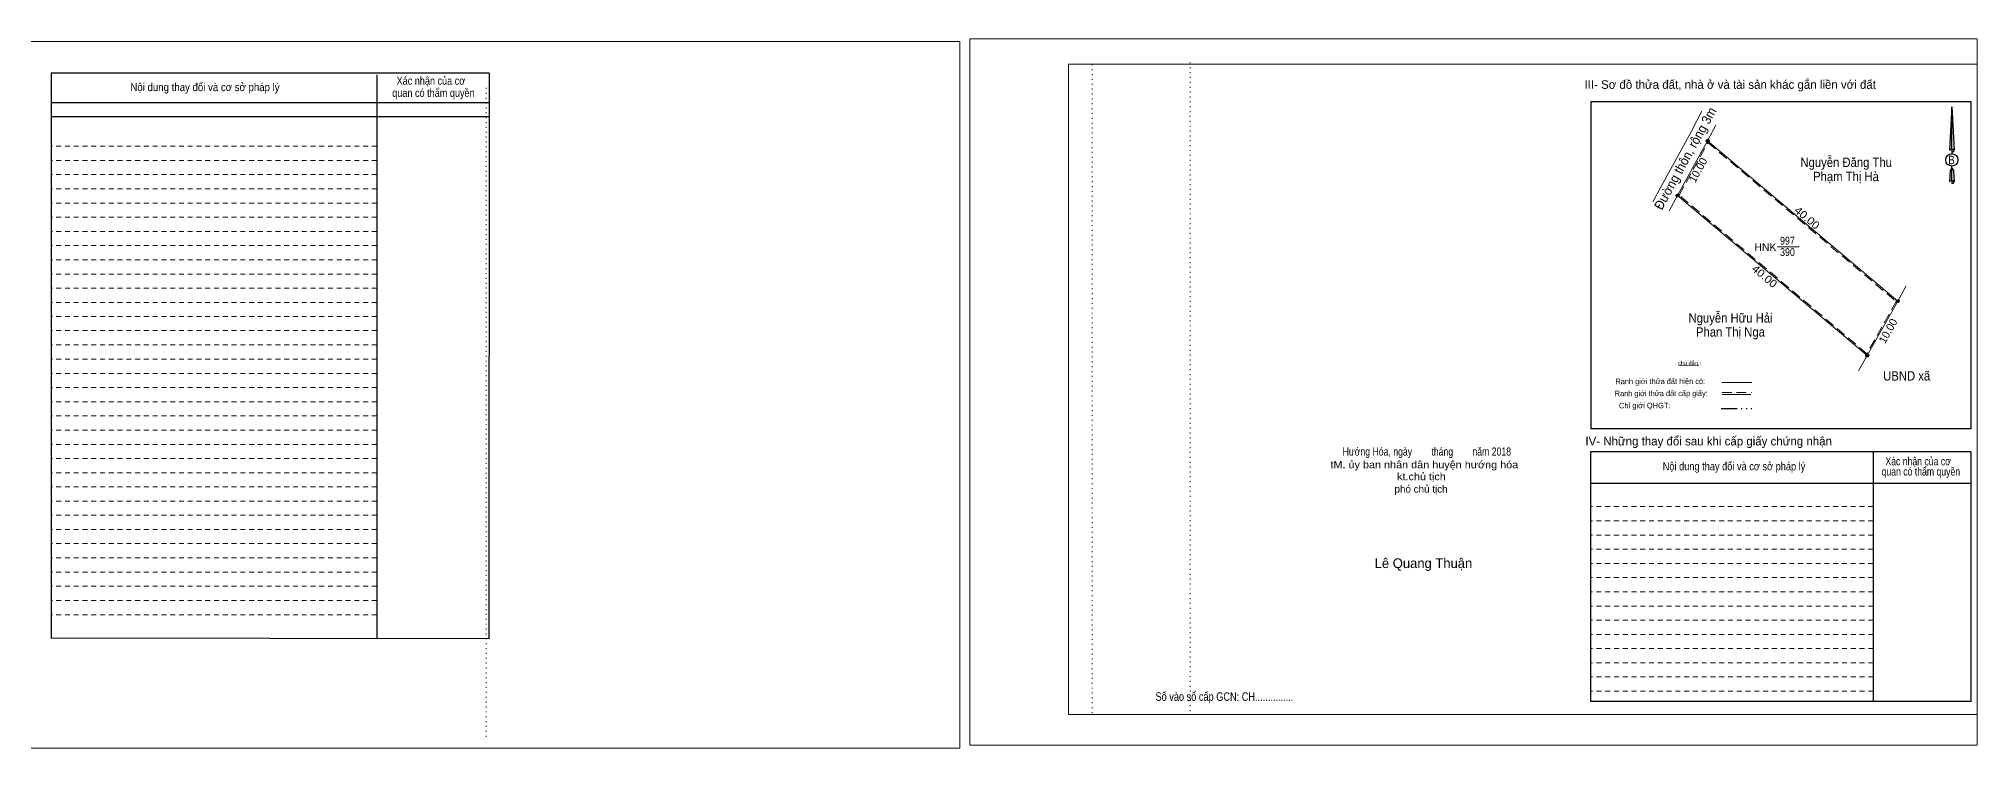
# Model space of a CAD drawing. Header units: metres. Extents: x 547566 to 548307, y 1837652 to 1837972.
# Drawn here: x 547996.2 to 548306.6, y 1837843.1 to 1837956.7 of the extents above; entities that cross this region are included whole.
import ezdxf
from ezdxf.enums import TextEntityAlignment as Align

# ---------------------------------------------------------------- set-up
doc = ezdxf.new("R2010")
doc.units = ezdxf.units.M
doc.header["$LTSCALE"] = 0.52
for name, pattern in [('DASH_DOUBLE_DOT', [9.2, 5, -1.2, 0.3, -1.2, 0.3, -1.2]), ('DOTTED', [1.5, 0.3, -1.2]), ('MEDIUM_DASHED', [4.5, 3, -1.5]), ('SHORT_DASHED', [2.7, 1.5, -1.2])]:
    doc.linetypes.add(name, pattern=pattern)
for name, color, linetype, lineweight in [('1', 7, 'Continuous', 13), ('10', 7, 'Continuous', 13), ('11', 7, 'Continuous', 25), ('18', 7, 'Continuous', 25), ('27', 7, 'Continuous', 13), ('28', 7, 'SHORT_DASHED', 13), ('3', 7, 'Continuous', 13), ('5', 7, 'DASH_DOUBLE_DOT', 25), ('55', 7, 'Continuous', 13), ('63', 7, 'Continuous', 13), ('7', 7, 'Continuous', 13)]:
    doc.layers.add(name, color=color, linetype=linetype, lineweight=lineweight)
doc.layers.add('36', color=7, linetype='Continuous')

msp = doc.modelspace()

# ---------------------------------------------------------------- hatches: boundary and pattern name
at = {"layer": '11'}
for points in [[(548263.6351, 1837940.34, 1), (548263.1649, 1837940.34, 1)], [(548263.6351, 1837940.34, 1), (548263.1649, 1837940.34, 1)], [(548258.8151, 1837931.58, 1), (548258.3449, 1837931.58, 1)], [(548294.0751, 1837914.65, 1), (548293.6049, 1837914.65, 1)], [(548289.1851, 1837905.93, 1), (548288.7149, 1837905.93, 1)]]:
    msp.add_hatch(color=256, dxfattribs=at).paths.add_polyline_path(points)

# ---------------------------------------------------------------- linework, layer by layer
at = {"layer": '1'}
msp.add_lwpolyline([(548263.4, 1837940.34), (548293.84, 1837914.65), (548288.95, 1837905.93), (548258.58, 1837931.58)], close=True, dxfattribs=at)
at = {"layer": '10'}
msp.add_line((548254.61, 1837930.58), (548255.95, 1837933.02), dxfattribs=at)
msp.add_lwpolyline([(548255.95, 1837933.02), (548260.77, 1837941.79), (548262.48, 1837945.07)], dxfattribs=at)
at = {"layer": '10', "linetype": 'MEDIUM_DASHED'}
msp.add_lwpolyline([(548263.46, 1837940.03), (548293.58, 1837914.6), (548288.89, 1837906.24), (548258.83, 1837931.63)], close=True, dxfattribs=at)
at = {"layer": '11'}
for centre in [(548263.4, 1837940.34), (548263.4, 1837940.34), (548258.58, 1837931.58), (548293.84, 1837914.65), (548288.95, 1837905.93)]:
    msp.add_circle(centre, 0.2351, dxfattribs=at)
at = {"layer": '18'}
for p, q in [((548302.48, 1837945.76), (548302.85, 1837938.82)), ((548302.48, 1837945.76), (548302.85, 1837938.82)), ((548302.48, 1837945.76), (548302.85, 1837938.82)), ((548302.18, 1837939.88), (548302.14, 1837938.83)), ((548302.48, 1837939.02), (548302.48, 1837938.77)), ((548302.48, 1837938.77), (548302.48, 1837938.58)), ((548302.48, 1837938.58), (548302.48, 1837938.3)), ((548302.48, 1837938.58), (548302.48, 1837938.3)), ((548302.48, 1837938.58), (548302.48, 1837938.3)), ((548302.48, 1837935.96), (548302.48, 1837936.26)), ((548302.48, 1837935.96), (548302.48, 1837936.26)), ((548302.48, 1837935.96), (548302.48, 1837936.26)), ((548302.85, 1837938.82), (548302.85, 1837938.83)), ((548302.48, 1837935.96), (548302.75, 1837935.58)), ((548302.48, 1837935.96), (548302.75, 1837935.58)), ((548302.48, 1837935.96), (548302.75, 1837935.58)), ((548302.48, 1837933.99), (548302.48, 1837933.73)), ((548302.48, 1837933.73), (548302.48, 1837933.52)), ((548302.75, 1837935.58), (548302.85, 1837933.76)), ((548302.75, 1837935.58), (548302.85, 1837933.76)), ((548302.75, 1837935.58), (548302.85, 1837933.76)), ((548302.85, 1837933.76), (548302.85, 1837933.77))]:
    msp.add_line(p, q, dxfattribs=at)
for points in [[(548302.48, 1837939.02), (548302.48, 1837945.76), (548302.18, 1837939.88)], [(548302.48, 1837933.99), (548302.48, 1837935.96), (548302.25, 1837935.58), (548302.18, 1837934.84), (548302.14, 1837933.77)]]:
    msp.add_lwpolyline(points, dxfattribs=at)
msp.add_ellipse((548302.4954, 1837937.266), major_axis=(0, 0.9887), ratio=0.983453, dxfattribs=at)
for centre, start_param, end_param in [((548302.4958, 1837938.7895), 1.57079633, 3.07445202), ((548302.4958, 1837938.7895), 0.06714063, 1.57079633), ((548302.4958, 1837938.7895), 4.71238898, 6.28318531), ((548302.4958, 1837933.7433), 2.49106941, 3.07427841), ((548302.4958, 1837933.7433), 1.57079633, 2.49106941), ((548302.4958, 1837933.7433), 0.06714063, 1.57079633), ((548302.4958, 1837933.7433), 4.71238898, 6.28318531)]:
    msp.add_ellipse(centre, major_axis=(0.3564, 0), ratio=0.655448, start_param=start_param, end_param=end_param, dxfattribs=at)
at = {"layer": '27'}
for p, q in [((548263.4, 1837940.34), (548264.7, 1837942.84)), ((548258.58, 1837931.58), (548257.22, 1837929.11)), ((548293.84, 1837914.65), (548295.19, 1837917.13)), ((548288.95, 1837905.93), (548287.57, 1837903.47))]:
    msp.add_line(p, q, dxfattribs=at)
at = {"layer": '28', "linetype": 'Continuous', "lineweight": 25}
for p, q in [((548068.31, 1837951.16), (547998.17, 1837951.16)), ((548050.33, 1837950.92), (548050.36, 1837860.65)), ((548068.31, 1837951.16), (548068.25, 1837860.59)), ((548068.31, 1837946.43), (547998.26, 1837946.43)), ((548068.31, 1837946.43), (547998.26, 1837946.43)), ((548068.31, 1837944.15), (547998.26, 1837944.15)), ((548305.61, 1837894.21), (548244.68, 1837894.21)), ((548289.88, 1837890.5), (548289.91, 1837850.51)), ((548305.55, 1837890.5), (548305.53, 1837850.51)), ((548305.53, 1837885.43), (548244.64, 1837885.43)), ((548068.25, 1837860.59), (547998.17, 1837860.69)), ((548305.53, 1837850.51), (548244.64, 1837850.51))]:
    msp.add_line(p, q, dxfattribs=at)
at = {"layer": '28'}
for p, q in [((548050.33, 1837939.48), (547998.17, 1837939.48)), ((548050.33, 1837937.19), (547998.17, 1837937.19)), ((548050.33, 1837934.94), (547998.17, 1837934.94)), ((548050.33, 1837932.63), (547998.17, 1837932.63)), ((548050.33, 1837930.37), (547998.17, 1837930.37)), ((548050.33, 1837928.09), (547998.17, 1837928.09)), ((548050.33, 1837925.82), (547998.17, 1837925.82)), ((548050.33, 1837923.55), (547998.17, 1837923.55)), ((548050.33, 1837921.28), (547998.17, 1837921.28)), ((548050.33, 1837919), (547998.17, 1837919)), ((548050.33, 1837916.74), (547998.17, 1837916.74)), ((548050.33, 1837914.45), (547998.17, 1837914.45)), ((548050.33, 1837912.2), (547998.17, 1837912.2)), ((548050.33, 1837909.93), (547998.17, 1837909.93)), ((548050.33, 1837907.64), (547998.17, 1837907.64)), ((548050.33, 1837905.39), (547998.17, 1837905.39)), ((548050.33, 1837903.09), (547998.17, 1837903.09)), ((548050.33, 1837900.82), (547998.17, 1837900.82)), ((548050.33, 1837898.54), (547998.17, 1837898.54)), ((548050.33, 1837896.27), (547998.17, 1837896.27)), ((548050.33, 1837893.99), (547998.17, 1837893.99)), ((548050.33, 1837891.72), (547998.17, 1837891.72)), ((548050.33, 1837889.45), (547998.17, 1837889.45)), ((548050.33, 1837887.17), (547998.17, 1837887.17)), ((548050.33, 1837884.92), (547998.17, 1837884.92)), ((548050.33, 1837882.62), (547998.17, 1837882.62)), ((548050.33, 1837880.38), (547998.17, 1837880.38)), ((548289.9, 1837881.75), (548244.64, 1837881.75)), ((548050.33, 1837878.08), (547998.17, 1837878.08)), ((548289.9, 1837879.47), (548244.64, 1837879.47)), ((548289.9, 1837877.19), (548244.64, 1837877.19)), ((548050.33, 1837875.82), (547998.17, 1837875.82)), ((548289.9, 1837874.93), (548244.64, 1837874.93)), ((548050.33, 1837873.54), (547998.17, 1837873.54)), ((548050.33, 1837871.25), (547998.17, 1837871.25)), ((548289.9, 1837872.65), (548244.64, 1837872.65)), ((548050.33, 1837868.99), (547998.17, 1837868.99)), ((548289.9, 1837870.37), (548244.64, 1837870.37)), ((548289.9, 1837868.08), (548244.64, 1837868.08)), ((548050.33, 1837866.71), (547998.17, 1837866.71)), ((548289.91, 1837865.82), (548244.64, 1837865.82)), ((548050.33, 1837864.43), (547998.17, 1837864.43)), ((548289.91, 1837863.56), (548244.64, 1837863.56)), ((548289.91, 1837861.29), (548244.64, 1837861.29)), ((548289.91, 1837859.01), (548244.64, 1837859.01)), ((548289.91, 1837856.73), (548244.64, 1837856.73)), ((548289.91, 1837854.47), (548244.64, 1837854.47)), ((548289.91, 1837852.2), (548244.64, 1837852.2))]:
    msp.add_line(p, q, dxfattribs=at)
at = {"layer": '28', "linetype": 'Continuous', "lineweight": 25}
for points in [[(548068.31, 1837951.16), (547998.17, 1837951.16), (547998.17, 1837860.69)], [(548305.61, 1837894.21), (548305.61, 1837946.57), (548244.68, 1837946.57), (548244.68, 1837894.21)], [(548305.55, 1837890.5), (548244.64, 1837890.5), (548244.64, 1837850.51)]]:
    msp.add_lwpolyline(points, dxfattribs=at)
at = {"layer": '3'}
for p, q in [((548161.09, 1837952.59), (548306.56, 1837952.59)), ((548161.09, 1837848.46), (548161.09, 1837952.59)), ((548306.56, 1837952.59), (548306.56, 1837847.59)), ((548161.09, 1837848.46), (548306.56, 1837848.46))]:
    msp.add_line(p, q, dxfattribs=at)
at = {"layer": '3', "linetype": 'DOTTED'}
for p, q in [((548164.86, 1837952.59), (548164.86, 1837848.46)), ((548180.56, 1837952.9), (548180.56, 1837848.76)), ((548067.85, 1837948.8), (548067.85, 1837844.68))]:
    msp.add_line(p, q, dxfattribs=at)
at = {"layer": '3'}
for points in [[(547982.4, 1837843.05), (548143.68, 1837843.05), (548143.68, 1837956.25), (547982.4, 1837956.25)], [(547982.4, 1837956.25), (548143.68, 1837956.25), (548143.68, 1837843.05), (547982.4, 1837843.05)], [(547982.4, 1837843.05), (548143.68, 1837843.05), (548143.68, 1837956.25), (547982.4, 1837956.25)], [(548145.28, 1837843.52), (548306.56, 1837843.52), (548306.56, 1837956.68), (548145.28, 1837956.68)]]:
    msp.add_lwpolyline(points, close=True, dxfattribs=at)
msp.add_lwpolyline([(548166.98, 1837952.59), (548306.56, 1837952.59), (548306.56, 1837848.46), (548166.98, 1837848.46)], dxfattribs=at)
at = {"layer": '5'}
msp.add_line((548265.55, 1837897.48), (548270.46, 1837897.48), dxfattribs=at)
at = {"layer": '55'}
for p, q in [((548265.66, 1837901.61), (548270.46, 1837901.61)), ((548265.7, 1837899.68), (548270.3, 1837899.68)), ((548265.7, 1837899.68), (548270.3, 1837899.68))]:
    msp.add_line(p, q, dxfattribs=at)
at = {"layer": '55', "linetype": 'MEDIUM_DASHED'}
msp.add_line((548265.69, 1837900.01), (548270.4, 1837900.01), dxfattribs=at)
at = {"layer": '63'}
msp.add_line((548274.58, 1837923.37), (548278.03, 1837923.37), dxfattribs=at)
at = {"layer": '7'}
msp.add_line((548258.8, 1837904.3), (548261.97, 1837904.35), dxfattribs=at)

# ---------------------------------------------------------------- texts
at = {"layer": '1'}
msp.add_text('HNK', height=1.25, dxfattribs=at).set_placement((548272.655, 1837922.68), align=Align.CENTER)
at = {"layer": '1', "width": 0.85}
for s, p in [('997', (548276.175, 1837923.71)), ('390', (548276.18, 1837921.89))]:
    msp.add_text(s, height=1.25, dxfattribs=at).set_placement(p, align=Align.CENTER)
at = {"layer": '10', "width": 0.95}
msp.add_text('Đường thôn, rộng 3m', height=1.5, rotation=61.179, dxfattribs=at).set_placement((548256.06, 1837929.13))
at = {"layer": '18'}
for s, height, width, p in [('B', 1.358, 0.85, (548302.445, 1837936.59)), ('Hướng Hóa, ngày        tháng        năm 2018', 1.3, 0.8, (548218.445, 1837889.92)), ('tM. ủy ban nhân dân huyện hướng hóa', 1.179, 1.1, (548218.045, 1837887.89)), ('kt.chủ tịch', 1.179, 1.1, (548217.575, 1837885.98)), ('Số vào sổ cấp GCN: CH...............', 1.375, 0.8, (548186.03, 1837850.64))]:
    msp.add_text(s, height=height, dxfattribs=dict(at, width=width)).set_placement(p, align=Align.CENTER)
for s, height, p in [('phó chủ tịch', 1.179, (548217.515, 1837883.98)), ('Lê Quang Thuận', 1.556, (548217.9, 1837871.91))]:
    msp.add_text(s, height=height, dxfattribs=at).set_placement(p, align=Align.CENTER)
at = {"layer": '28'}
for s, height, width, p in [('Nội dung thay đổi và cơ sở pháp lý', 1.281, 0.9, (548022.825, 1837948.29)), ('Nội dung thay đổi và cơ sở pháp lý', 1.281, 0.9, (548022.825, 1837948.29)), (' quan có thẩm quyền', 1.281, 0.85, (548059.195, 1837947.37)), (' quan có thẩm quyền', 1.281, 0.85, (548059.195, 1837947.37)), ('Xác nhận của cơ', 1.281, 0.85, (548058.99, 1837949.32)), ('Xác nhận của cơ', 1.281, 0.85, (548058.99, 1837949.32)), ('Xác nhận của cơ', 1.297, 0.8, (548297.095, 1837888.36)), ('Nội dung thay đổi và cơ sở pháp lý', 1.297, 0.85, (548267.625, 1837887.56)), (' quan có thẩm quyền', 1.297, 0.8, (548297.34, 1837886.72))]:
    msp.add_text(s, height=height, dxfattribs=dict(at, width=width)).set_placement(p, align=Align.CENTER)
for s, p in [('III- Sơ đồ thửa đất, nhà ở và tài sản khác gắn liền với đất', (548267.01, 1837948.66)), ('IV- Những thay đổi sau khi cấp giấy chứng nhận', (548263.565, 1837891.55))]:
    msp.add_text(s, height=1.375, dxfattribs=at).set_placement(p, align=Align.CENTER)
at = {"layer": '36', "width": 0.9}
for s, p in [('Nguyễn Đăng Thu', (548285.58, 1837936.14)), ('Phạm Thị Hà', (548285.55, 1837933.88)), ('Nguyễn Hữu Hải', (548267.065, 1837911.22)), ('Phan Thị Nga', (548267.05, 1837908.98)), ('UBND xã', (548295.265, 1837901.94))]:
    msp.add_text(s, height=1.5, dxfattribs=at).set_placement(p, align=Align.CENTER)
at = {"layer": '55'}
for s, height, width, p in [('Ranh giới thửa đất hiện có:', 0.8875, 0.8, (548255.814, 1837901.3738)), ('Ranh giới thửa đất cấp giấy:', 0.8836, 0.8, (548255.969, 1837899.4443)), ('Chỉ giới QHGT:', 0.8836, 0.85, (548253.334, 1837897.4982))]:
    msp.add_text(s, height=height, rotation=0.135, dxfattribs=dict(at, width=width)).set_placement(p, align=Align.CENTER)
at = {"layer": '63'}
for rotation, p in [(61.179, (548262.412, 1837935.3537)), (60.717, (548292.8295, 1837909.5793))]:
    msp.add_text('10.00', height=1.25, rotation=rotation, dxfattribs=at).set_placement(p, align=Align.CENTER)
at = {"layer": '63', "width": 1.1}
for rotation, p in [(319.837, (548278.9219, 1837927.5277)), (319.816, (548272.1117, 1837918.1667))]:
    msp.add_text('40.00', height=1.25, rotation=rotation, dxfattribs=at).set_placement(p, align=Align.CENTER)
at = {"layer": '7'}
msp.add_text('chú dẫn :', height=0.6534, rotation=359.974, dxfattribs=at).set_placement((548260.4949, 1837904.4191), align=Align.CENTER)

doc.saveas('drawing.dxf')
